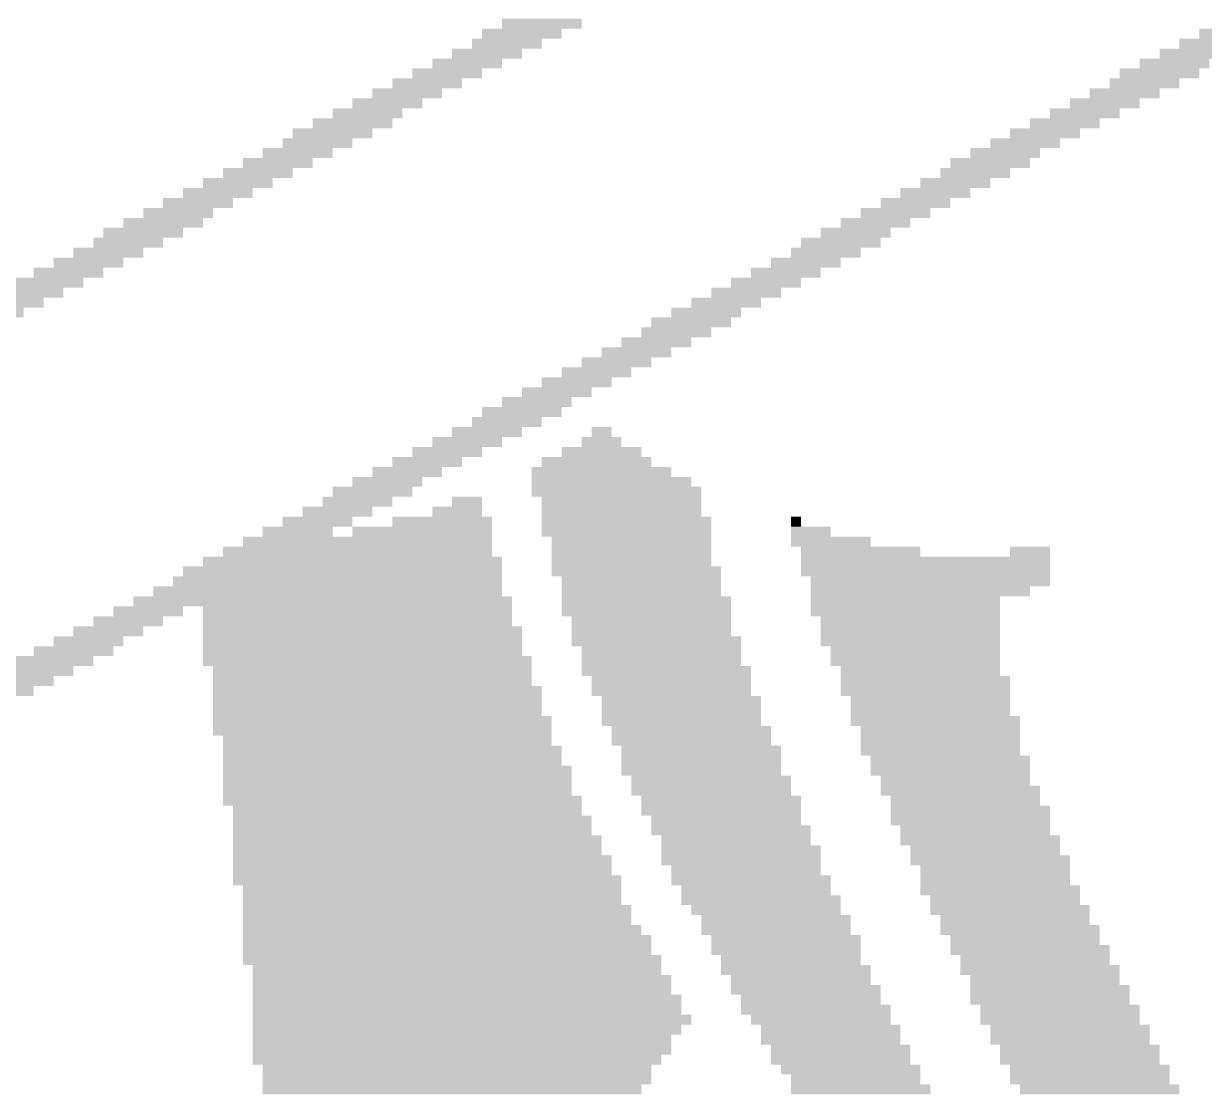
# Model space of a CAD drawing. Extents: x 6.74 to 13.52, y 0.26 to 6.1.
# Drawn here: x 9.745 to 11.25, y 1.901 to 3.259 of the extents above; entities that cross this region are included whole.
import ezdxf

# ---------------------------------------------------------------- set-up
doc = ezdxf.new("R2010")
doc.units = 0
doc.layers.get('0').update_dxf_attribs({"linetype": 'CONTINUOUS'})
doc.layers.add('1', color=7, linetype='CONTINUOUS')

msp = doc.modelspace()

# ---------------------------------------------------------------- linework, layer by layer
for points in [[(10.4567, 3.2531), (10.3551, 3.2531), (10.4567, 3.2658), (10.3551, 3.2658)], [(10.4313, 3.2404), (10.3297, 3.2404), (10.4313, 3.2531), (10.3297, 3.2531)], [(11.333, 3.2404), (11.2441, 3.2404), (11.333, 3.2531), (11.2441, 3.2531)], [(10.4059, 3.2277), (10.317, 3.2277), (10.4059, 3.2404), (10.317, 3.2404)], [(11.3076, 3.2277), (11.2187, 3.2277), (11.3076, 3.2404), (11.2187, 3.2404)], [(10.3805, 3.215), (10.2916, 3.215), (10.3805, 3.2277), (10.2916, 3.2277)], [(11.2822, 3.215), (11.1933, 3.215), (11.2822, 3.2277), (11.1933, 3.2277)], [(10.3551, 3.2023), (10.2662, 3.2023), (10.3551, 3.215), (10.2662, 3.215)], [(11.2568, 3.2023), (11.1679, 3.2023), (11.2568, 3.215), (11.1679, 3.215)], [(10.3297, 3.1896), (10.2408, 3.1896), (10.3297, 3.2023), (10.2408, 3.2023)], [(11.2441, 3.1896), (11.1425, 3.1896), (11.2441, 3.2023), (11.1425, 3.2023)], [(10.2789, 3.1642), (10.19, 3.1642), (10.2789, 3.1769), (10.19, 3.1769)], [(10.3043, 3.1769), (10.2154, 3.1769), (10.3043, 3.1896), (10.2154, 3.1896)], [(11.1933, 3.1642), (11.1044, 3.1642), (11.1933, 3.1769), (11.1044, 3.1769)], [(11.2187, 3.1769), (11.1298, 3.1769), (11.2187, 3.1896), (11.1298, 3.1896)], [(10.2535, 3.1515), (10.1646, 3.1515), (10.2535, 3.1642), (10.1646, 3.1642)], [(11.1679, 3.1515), (11.079, 3.1515), (11.1679, 3.1642), (11.079, 3.1642)], [(10.2281, 3.1388), (10.1392, 3.1388), (10.2281, 3.1515), (10.1392, 3.1515)], [(11.1425, 3.1388), (11.0536, 3.1388), (11.1425, 3.1515), (11.0536, 3.1515)], [(10.2154, 3.1261), (10.1138, 3.1261), (10.2154, 3.1388), (10.1138, 3.1388)], [(11.1171, 3.1261), (11.0282, 3.1261), (11.1171, 3.1388), (11.0282, 3.1388)], [(10.19, 3.1134), (10.0884, 3.1134), (10.19, 3.1261), (10.0884, 3.1261)], [(11.0917, 3.1134), (11.0028, 3.1134), (11.0917, 3.1261), (11.0028, 3.1261)], [(10.1392, 3.088), (10.0503, 3.088), (10.1392, 3.1007), (10.0503, 3.1007)], [(10.1646, 3.1007), (10.0757, 3.1007), (10.1646, 3.1134), (10.0757, 3.1134)], [(11.0409, 3.088), (10.952, 3.088), (11.0409, 3.1007), (10.952, 3.1007)], [(11.0663, 3.1007), (10.9774, 3.1007), (11.0663, 3.1134), (10.9774, 3.1134)], [(10.1138, 3.0753), (10.0249, 3.0753), (10.1138, 3.088), (10.0249, 3.088)], [(11.0282, 3.0753), (10.9266, 3.0753), (11.0282, 3.088), (10.9266, 3.088)], [(10.0884, 3.0626), (9.9995, 3.0626), (10.0884, 3.0753), (9.9995, 3.0753)], [(11.0028, 3.0626), (10.9139, 3.0626), (11.0028, 3.0753), (10.9139, 3.0753)], [(10.063, 3.0499), (9.9741, 3.0499), (10.063, 3.0626), (9.9741, 3.0626)], [(10.9774, 3.0499), (10.8885, 3.0499), (10.9774, 3.0626), (10.8885, 3.0626)], [(10.0376, 3.0372), (9.9487, 3.0372), (10.0376, 3.0499), (9.9487, 3.0499)], [(10.952, 3.0372), (10.8631, 3.0372), (10.952, 3.0499), (10.8631, 3.0499)], [(10.0122, 3.0245), (9.9233, 3.0245), (10.0122, 3.0372), (9.9233, 3.0372)], [(10.9266, 3.0245), (10.8377, 3.0245), (10.9266, 3.0372), (10.8377, 3.0372)], [(9.9741, 2.9991), (9.8725, 2.9991), (9.9741, 3.0118), (9.8725, 3.0118)], [(9.9868, 3.0118), (9.8979, 3.0118), (9.9868, 3.0245), (9.8979, 3.0245)], [(10.8758, 2.9991), (10.7869, 2.9991), (10.8758, 3.0118), (10.7869, 3.0118)], [(10.9012, 3.0118), (10.8123, 3.0118), (10.9012, 3.0245), (10.8123, 3.0245)], [(9.9487, 2.9864), (9.8471, 2.9864), (9.9487, 2.9991), (9.8471, 2.9991)], [(10.8504, 2.9864), (10.7615, 2.9864), (10.8504, 2.9991), (10.7615, 2.9991)], [(9.9233, 2.9737), (9.8344, 2.9737), (9.9233, 2.9864), (9.8344, 2.9864)], [(10.8377, 2.9737), (10.7361, 2.9737), (10.8377, 2.9864), (10.7361, 2.9864)], [(9.8979, 2.961), (9.809, 2.961), (9.8979, 2.9737), (9.809, 2.9737)], [(10.8123, 2.961), (10.7234, 2.961), (10.8123, 2.9737), (10.7234, 2.9737)], [(9.8725, 2.9483), (9.7836, 2.9483), (9.8725, 2.961), (9.7836, 2.961)], [(10.7869, 2.9483), (10.698, 2.9483), (10.7869, 2.961), (10.698, 2.961)], [(9.8217, 2.9229), (9.7328, 2.9229), (9.8217, 2.9356), (9.7328, 2.9356)], [(9.8471, 2.9356), (9.7582, 2.9356), (9.8471, 2.9483), (9.7582, 2.9483)], [(10.7361, 2.9229), (10.6472, 2.9229), (10.7361, 2.9356), (10.6472, 2.9356)], [(10.7615, 2.9356), (10.6726, 2.9356), (10.7615, 2.9483), (10.6726, 2.9483)], [(9.7963, 2.9102), (9.7074, 2.9102), (9.7963, 2.9229), (9.7074, 2.9229)], [(10.7107, 2.9102), (10.6218, 2.9102), (10.7107, 2.9229), (10.6218, 2.9229)], [(9.7709, 2.8975), (9.682, 2.8975), (9.7709, 2.9102), (9.682, 2.9102)], [(10.6853, 2.8975), (10.5964, 2.8975), (10.6853, 2.9102), (10.5964, 2.9102)], [(9.7455, 2.8848), (9.6566, 2.8848), (9.7455, 2.8975), (9.6566, 2.8975)], [(10.6599, 2.8848), (10.571, 2.8848), (10.6599, 2.8975), (10.571, 2.8975)], [(10.6472, 2.8721), (10.5456, 2.8721), (10.6472, 2.8848), (10.5456, 2.8848)], [(10.5964, 2.8467), (10.5075, 2.8467), (10.5964, 2.8594), (10.5075, 2.8594)], [(10.6218, 2.8594), (10.5329, 2.8594), (10.6218, 2.8721), (10.5329, 2.8721)], [(10.571, 2.834), (10.4821, 2.834), (10.571, 2.8467), (10.4821, 2.8467)], [(10.5456, 2.8213), (10.4567, 2.8213), (10.5456, 2.834), (10.4567, 2.834)], [(10.5202, 2.8086), (10.4313, 2.8086), (10.5202, 2.8213), (10.4313, 2.8213)], [(10.4948, 2.7959), (10.4059, 2.7959), (10.4948, 2.8086), (10.4059, 2.8086)], [(10.4694, 2.7832), (10.3805, 2.7832), (10.4694, 2.7959), (10.3805, 2.7959)], [(10.4313, 2.7578), (10.3297, 2.7578), (10.4313, 2.7705), (10.3297, 2.7705)], [(10.444, 2.7705), (10.3551, 2.7705), (10.444, 2.7832), (10.3551, 2.7832)], [(10.4059, 2.7451), (10.317, 2.7451), (10.4059, 2.7578), (10.317, 2.7578)], [(10.3805, 2.7324), (10.2916, 2.7324), (10.3805, 2.7451), (10.2916, 2.7451)], [(10.4948, 2.7324), (10.4694, 2.7324), (10.4948, 2.7451), (10.4694, 2.7451)], [(10.3551, 2.7197), (10.2662, 2.7197), (10.3551, 2.7324), (10.2662, 2.7324)], [(10.5075, 2.7197), (10.4567, 2.7197), (10.5075, 2.7324), (10.4567, 2.7324)], [(10.3297, 2.707), (10.2408, 2.707), (10.3297, 2.7197), (10.2408, 2.7197)], [(10.5329, 2.707), (10.4313, 2.707), (10.5329, 2.7197), (10.4313, 2.7197)], [(10.2789, 2.6816), (10.19, 2.6816), (10.2789, 2.6943), (10.19, 2.6943)], [(10.3043, 2.6943), (10.2154, 2.6943), (10.3043, 2.707), (10.2154, 2.707)], [(10.571, 2.6816), (10.3932, 2.6816), (10.571, 2.6943), (10.3932, 2.6943)], [(10.5456, 2.6943), (10.4059, 2.6943), (10.5456, 2.707), (10.4059, 2.707)], [(10.2535, 2.6689), (10.1646, 2.6689), (10.2535, 2.6816), (10.1646, 2.6816)], [(10.5964, 2.6689), (10.3932, 2.6689), (10.5964, 2.6816), (10.3932, 2.6816)], [(10.2408, 2.6562), (10.1392, 2.6562), (10.2408, 2.6689), (10.1392, 2.6689)], [(10.6091, 2.6562), (10.3932, 2.6562), (10.6091, 2.6689), (10.3932, 2.6689)], [(10.2154, 2.6435), (10.1265, 2.6435), (10.2154, 2.6562), (10.1265, 2.6562)], [(10.3297, 2.6435), (10.2916, 2.6435), (10.3297, 2.6562), (10.2916, 2.6562)], [(10.6091, 2.6435), (10.4059, 2.6435), (10.6091, 2.6562), (10.4059, 2.6562)], [(10.19, 2.6308), (10.1011, 2.6308), (10.19, 2.6435), (10.1011, 2.6435)], [(10.3297, 2.6308), (10.2662, 2.6308), (10.3297, 2.6435), (10.2662, 2.6435)], [(10.6091, 2.6308), (10.4059, 2.6308), (10.6091, 2.6435), (10.4059, 2.6435)], [(10.1646, 2.6181), (10.0757, 2.6181), (10.1646, 2.6308), (10.0757, 2.6308)], [(10.3424, 2.6181), (10.2154, 2.6181), (10.3424, 2.6308), (10.2154, 2.6308)], [(10.6218, 2.6181), (10.4059, 2.6181), (10.6218, 2.6308), (10.4059, 2.6308)], [(10.7361, 2.6181), (10.7234, 2.6181), (10.7361, 2.6308), (10.7234, 2.6308)], [(10.3424, 2.5927), (10.0249, 2.5927), (10.3424, 2.6054), (10.0249, 2.6054)], [(10.1392, 2.6054), (10.0503, 2.6054), (10.1392, 2.6181), (10.0503, 2.6181)], [(10.3424, 2.6054), (10.1646, 2.6054), (10.3424, 2.6181), (10.1646, 2.6181)], [(10.6218, 2.6054), (10.4059, 2.6054), (10.6218, 2.6181), (10.4059, 2.6181)], [(10.6218, 2.5927), (10.4186, 2.5927), (10.6218, 2.6054), (10.4186, 2.6054)], [(10.7742, 2.6054), (10.7234, 2.6054), (10.7742, 2.6181), (10.7234, 2.6181)], [(10.825, 2.5927), (10.7234, 2.5927), (10.825, 2.6054), (10.7234, 2.6054)], [(10.3424, 2.58), (9.9995, 2.58), (10.3424, 2.5927), (9.9995, 2.5927)], [(10.6218, 2.58), (10.4186, 2.58), (10.6218, 2.5927), (10.4186, 2.5927)], [(10.8885, 2.58), (10.7361, 2.58), (10.8885, 2.5927), (10.7361, 2.5927)], [(11.0536, 2.58), (11.0028, 2.58), (11.0536, 2.5927), (11.0028, 2.5927)], [(10.3551, 2.5673), (9.9741, 2.5673), (10.3551, 2.58), (9.9741, 2.58)], [(10.6218, 2.5673), (10.4186, 2.5673), (10.6218, 2.58), (10.4186, 2.58)], [(11.0536, 2.5673), (10.7361, 2.5673), (11.0536, 2.58), (10.7361, 2.58)], [(10.3551, 2.5546), (9.9487, 2.5546), (10.3551, 2.5673), (9.9487, 2.5673)], [(10.6345, 2.5546), (10.4186, 2.5546), (10.6345, 2.5673), (10.4186, 2.5673)], [(11.0536, 2.5546), (10.7361, 2.5546), (11.0536, 2.5673), (10.7361, 2.5673)], [(10.3551, 2.5419), (9.936, 2.5419), (10.3551, 2.5546), (9.936, 2.5546)], [(10.6345, 2.5419), (10.4313, 2.5419), (10.6345, 2.5546), (10.4313, 2.5546)], [(11.0536, 2.5419), (10.7488, 2.5419), (11.0536, 2.5546), (10.7488, 2.5546)], [(10.3678, 2.5165), (9.8852, 2.5165), (10.3678, 2.5292), (9.8852, 2.5292)], [(10.3551, 2.5292), (9.9106, 2.5292), (10.3551, 2.5419), (9.9106, 2.5419)], [(10.6345, 2.5292), (10.4313, 2.5292), (10.6345, 2.5419), (10.4313, 2.5419)], [(10.6472, 2.5165), (10.4313, 2.5165), (10.6472, 2.5292), (10.4313, 2.5292)], [(11.0282, 2.5292), (10.7488, 2.5292), (11.0282, 2.5419), (10.7488, 2.5419)], [(10.9901, 2.5165), (10.7488, 2.5165), (10.9901, 2.5292), (10.7488, 2.5292)], [(9.9487, 2.5038), (9.8598, 2.5038), (9.9487, 2.5165), (9.8598, 2.5165)], [(10.3678, 2.5038), (9.9741, 2.5038), (10.3678, 2.5165), (9.9741, 2.5165)], [(10.6472, 2.5038), (10.4313, 2.5038), (10.6472, 2.5165), (10.4313, 2.5165)], [(10.9901, 2.5038), (10.7488, 2.5038), (10.9901, 2.5165), (10.7488, 2.5165)], [(9.9233, 2.4911), (9.8344, 2.4911), (9.9233, 2.5038), (9.8344, 2.5038)], [(10.3678, 2.4911), (9.9741, 2.4911), (10.3678, 2.5038), (9.9741, 2.5038)], [(10.6472, 2.4911), (10.444, 2.4911), (10.6472, 2.5038), (10.444, 2.5038)], [(10.9901, 2.4911), (10.7615, 2.4911), (10.9901, 2.5038), (10.7615, 2.5038)], [(9.8979, 2.4784), (9.809, 2.4784), (9.8979, 2.4911), (9.809, 2.4911)], [(10.3805, 2.4784), (9.9741, 2.4784), (10.3805, 2.4911), (9.9741, 2.4911)], [(10.6472, 2.4784), (10.444, 2.4784), (10.6472, 2.4911), (10.444, 2.4911)], [(10.9901, 2.4784), (10.7615, 2.4784), (10.9901, 2.4911), (10.7615, 2.4911)], [(9.8725, 2.4657), (9.7836, 2.4657), (9.8725, 2.4784), (9.7836, 2.4784)], [(10.3805, 2.4657), (9.9741, 2.4657), (10.3805, 2.4784), (9.9741, 2.4784)], [(10.6599, 2.4657), (10.444, 2.4657), (10.6599, 2.4784), (10.444, 2.4784)], [(10.9901, 2.4657), (10.7615, 2.4657), (10.9901, 2.4784), (10.7615, 2.4784)], [(9.8598, 2.453), (9.7582, 2.453), (9.8598, 2.4657), (9.7582, 2.4657)], [(10.3805, 2.453), (9.9741, 2.453), (10.3805, 2.4657), (9.9741, 2.4657)], [(10.6599, 2.453), (10.4567, 2.453), (10.6599, 2.4657), (10.4567, 2.4657)], [(10.9901, 2.453), (10.7742, 2.453), (10.9901, 2.4657), (10.7742, 2.4657)], [(9.809, 2.4276), (9.7201, 2.4276), (9.809, 2.4403), (9.7201, 2.4403)], [(9.8344, 2.4403), (9.7328, 2.4403), (9.8344, 2.453), (9.7328, 2.453)], [(10.3932, 2.4403), (9.9741, 2.4403), (10.3932, 2.453), (9.9741, 2.453)], [(10.3932, 2.4276), (9.9868, 2.4276), (10.3932, 2.4403), (9.9868, 2.4403)], [(10.6599, 2.4403), (10.4567, 2.4403), (10.6599, 2.453), (10.4567, 2.453)], [(10.6726, 2.4276), (10.4567, 2.4276), (10.6726, 2.4403), (10.4567, 2.4403)], [(10.9901, 2.4403), (10.7742, 2.4403), (10.9901, 2.453), (10.7742, 2.453)], [(10.9901, 2.4276), (10.7869, 2.4276), (10.9901, 2.4403), (10.7869, 2.4403)], [(9.7836, 2.4149), (9.6947, 2.4149), (9.7836, 2.4276), (9.6947, 2.4276)], [(10.3932, 2.4149), (9.9868, 2.4149), (10.3932, 2.4276), (9.9868, 2.4276)], [(10.6726, 2.4149), (10.4694, 2.4149), (10.6726, 2.4276), (10.4694, 2.4276)], [(11.0028, 2.4149), (10.7869, 2.4149), (11.0028, 2.4276), (10.7869, 2.4276)], [(9.7582, 2.4022), (9.6693, 2.4022), (9.7582, 2.4149), (9.6693, 2.4149)], [(10.4059, 2.4022), (9.9868, 2.4022), (10.4059, 2.4149), (9.9868, 2.4149)], [(10.6726, 2.4022), (10.4694, 2.4022), (10.6726, 2.4149), (10.4694, 2.4149)], [(11.0028, 2.4022), (10.7869, 2.4022), (11.0028, 2.4149), (10.7869, 2.4149)], [(10.4059, 2.3895), (9.9868, 2.3895), (10.4059, 2.4022), (9.9868, 2.4022)], [(10.6853, 2.3895), (10.4821, 2.3895), (10.6853, 2.4022), (10.4821, 2.4022)], [(11.0028, 2.3895), (10.7996, 2.3895), (11.0028, 2.4022), (10.7996, 2.4022)], [(10.4059, 2.3768), (9.9868, 2.3768), (10.4059, 2.3895), (9.9868, 2.3895)], [(10.6853, 2.3768), (10.4821, 2.3768), (10.6853, 2.3895), (10.4821, 2.3895)], [(11.0028, 2.3768), (10.7996, 2.3768), (11.0028, 2.3895), (10.7996, 2.3895)], [(10.4186, 2.3641), (9.9868, 2.3641), (10.4186, 2.3768), (9.9868, 2.3768)], [(10.4186, 2.3514), (9.9868, 2.3514), (10.4186, 2.3641), (9.9868, 2.3641)], [(10.6853, 2.3641), (10.4821, 2.3641), (10.6853, 2.3768), (10.4821, 2.3768)], [(10.698, 2.3514), (10.4948, 2.3514), (10.698, 2.3641), (10.4948, 2.3641)], [(11.0155, 2.3641), (10.7996, 2.3641), (11.0155, 2.3768), (10.7996, 2.3768)], [(11.0155, 2.3514), (10.8123, 2.3514), (11.0155, 2.3641), (10.8123, 2.3641)], [(10.4186, 2.3387), (9.9995, 2.3387), (10.4186, 2.3514), (9.9995, 2.3514)], [(10.698, 2.3387), (10.4948, 2.3387), (10.698, 2.3514), (10.4948, 2.3514)], [(11.0155, 2.3387), (10.8123, 2.3387), (11.0155, 2.3514), (10.8123, 2.3514)], [(10.4313, 2.326), (9.9995, 2.326), (10.4313, 2.3387), (9.9995, 2.3387)], [(10.7107, 2.326), (10.5075, 2.326), (10.7107, 2.3387), (10.5075, 2.3387)], [(11.0155, 2.326), (10.8123, 2.326), (11.0155, 2.3387), (10.8123, 2.3387)], [(10.4313, 2.3133), (9.9995, 2.3133), (10.4313, 2.326), (9.9995, 2.326)], [(10.7107, 2.3133), (10.5075, 2.3133), (10.7107, 2.326), (10.5075, 2.326)], [(11.0282, 2.3133), (10.825, 2.3133), (11.0282, 2.326), (10.825, 2.326)], [(10.444, 2.3006), (9.9995, 2.3006), (10.444, 2.3133), (9.9995, 2.3133)], [(10.7107, 2.3006), (10.5075, 2.3006), (10.7107, 2.3133), (10.5075, 2.3133)], [(11.0282, 2.3006), (10.825, 2.3006), (11.0282, 2.3133), (10.825, 2.3133)], [(10.444, 2.2879), (9.9995, 2.2879), (10.444, 2.3006), (9.9995, 2.3006)], [(10.444, 2.2752), (9.9995, 2.2752), (10.444, 2.2879), (9.9995, 2.2879)], [(10.7234, 2.2879), (10.5202, 2.2879), (10.7234, 2.3006), (10.5202, 2.3006)], [(10.7234, 2.2752), (10.5202, 2.2752), (10.7234, 2.2879), (10.5202, 2.2879)], [(11.0282, 2.2879), (10.8377, 2.2879), (11.0282, 2.3006), (10.8377, 2.3006)], [(11.0409, 2.2752), (10.8377, 2.2752), (11.0409, 2.2879), (10.8377, 2.2879)], [(10.4567, 2.2625), (9.9995, 2.2625), (10.4567, 2.2752), (9.9995, 2.2752)], [(10.7361, 2.2625), (10.5329, 2.2625), (10.7361, 2.2752), (10.5329, 2.2752)], [(11.0409, 2.2625), (10.8504, 2.2625), (11.0409, 2.2752), (10.8504, 2.2752)], [(10.4567, 2.2498), (10.0122, 2.2498), (10.4567, 2.2625), (10.0122, 2.2625)], [(10.7361, 2.2498), (10.5329, 2.2498), (10.7361, 2.2625), (10.5329, 2.2625)], [(11.0536, 2.2498), (10.8504, 2.2498), (11.0536, 2.2625), (10.8504, 2.2625)], [(10.4694, 2.2371), (10.0122, 2.2371), (10.4694, 2.2498), (10.0122, 2.2498)], [(10.7361, 2.2371), (10.5456, 2.2371), (10.7361, 2.2498), (10.5456, 2.2498)], [(11.0536, 2.2371), (10.8504, 2.2371), (11.0536, 2.2498), (10.8504, 2.2498)], [(10.4694, 2.2244), (10.0122, 2.2244), (10.4694, 2.2371), (10.0122, 2.2371)], [(10.7488, 2.2244), (10.5456, 2.2244), (10.7488, 2.2371), (10.5456, 2.2371)], [(11.0536, 2.2244), (10.8631, 2.2244), (11.0536, 2.2371), (10.8631, 2.2371)], [(10.4821, 2.2117), (10.0122, 2.2117), (10.4821, 2.2244), (10.0122, 2.2244)], [(10.7488, 2.2117), (10.5583, 2.2117), (10.7488, 2.2244), (10.5583, 2.2244)], [(11.0663, 2.2117), (10.8631, 2.2117), (11.0663, 2.2244), (10.8631, 2.2244)], [(10.4821, 2.199), (10.0122, 2.199), (10.4821, 2.2117), (10.0122, 2.2117)], [(10.4948, 2.1863), (10.0122, 2.1863), (10.4948, 2.199), (10.0122, 2.199)], [(10.7615, 2.199), (10.5583, 2.199), (10.7615, 2.2117), (10.5583, 2.2117)], [(10.7615, 2.1863), (10.5583, 2.1863), (10.7615, 2.199), (10.5583, 2.199)], [(11.0663, 2.199), (10.8758, 2.199), (11.0663, 2.2117), (10.8758, 2.2117)], [(11.079, 2.1863), (10.8758, 2.1863), (11.079, 2.199), (10.8758, 2.199)], [(10.4948, 2.1736), (10.0122, 2.1736), (10.4948, 2.1863), (10.0122, 2.1863)], [(10.7615, 2.1736), (10.571, 2.1736), (10.7615, 2.1863), (10.571, 2.1863)], [(11.079, 2.1736), (10.8885, 2.1736), (11.079, 2.1863), (10.8885, 2.1863)], [(10.5075, 2.1609), (10.0122, 2.1609), (10.5075, 2.1736), (10.0122, 2.1736)], [(10.7742, 2.1609), (10.571, 2.1609), (10.7742, 2.1736), (10.571, 2.1736)], [(11.079, 2.1609), (10.8885, 2.1609), (11.079, 2.1736), (10.8885, 2.1736)], [(10.5075, 2.1482), (10.0249, 2.1482), (10.5075, 2.1609), (10.0249, 2.1609)], [(10.7742, 2.1482), (10.5837, 2.1482), (10.7742, 2.1609), (10.5837, 2.1609)], [(11.0917, 2.1482), (10.8885, 2.1482), (11.0917, 2.1609), (10.8885, 2.1609)], [(10.5075, 2.1355), (10.0249, 2.1355), (10.5075, 2.1482), (10.0249, 2.1482)], [(10.7869, 2.1355), (10.5837, 2.1355), (10.7869, 2.1482), (10.5837, 2.1482)], [(11.0917, 2.1355), (10.9012, 2.1355), (11.0917, 2.1482), (10.9012, 2.1482)], [(10.5202, 2.1228), (10.0249, 2.1228), (10.5202, 2.1355), (10.0249, 2.1355)], [(10.5202, 2.1101), (10.0249, 2.1101), (10.5202, 2.1228), (10.0249, 2.1228)], [(10.7869, 2.1228), (10.5964, 2.1228), (10.7869, 2.1355), (10.5964, 2.1355)], [(10.7996, 2.1101), (10.6091, 2.1101), (10.7996, 2.1228), (10.6091, 2.1228)], [(11.1044, 2.1228), (10.9012, 2.1228), (11.1044, 2.1355), (10.9012, 2.1355)], [(11.1044, 2.1101), (10.9139, 2.1101), (11.1044, 2.1228), (10.9139, 2.1228)], [(10.5329, 2.0974), (10.0249, 2.0974), (10.5329, 2.1101), (10.0249, 2.1101)], [(10.7996, 2.0974), (10.6091, 2.0974), (10.7996, 2.1101), (10.6091, 2.1101)], [(11.1171, 2.0974), (10.9139, 2.0974), (11.1171, 2.1101), (10.9139, 2.1101)], [(10.5456, 2.0847), (10.0249, 2.0847), (10.5456, 2.0974), (10.0249, 2.0974)], [(10.8123, 2.0847), (10.6218, 2.0847), (10.8123, 2.0974), (10.6218, 2.0974)], [(11.1171, 2.0847), (10.9266, 2.0847), (11.1171, 2.0974), (10.9266, 2.0974)], [(10.5456, 2.072), (10.0249, 2.072), (10.5456, 2.0847), (10.0249, 2.0847)], [(10.8123, 2.072), (10.6218, 2.072), (10.8123, 2.0847), (10.6218, 2.0847)], [(11.1298, 2.072), (10.9266, 2.072), (11.1298, 2.0847), (10.9266, 2.0847)], [(10.5583, 2.0593), (10.0249, 2.0593), (10.5583, 2.072), (10.0249, 2.072)], [(10.8123, 2.0593), (10.6345, 2.0593), (10.8123, 2.072), (10.6345, 2.072)], [(11.1298, 2.0593), (10.9393, 2.0593), (11.1298, 2.072), (10.9393, 2.072)], [(10.5583, 2.0466), (10.0376, 2.0466), (10.5583, 2.0593), (10.0376, 2.0593)], [(10.825, 2.0466), (10.6345, 2.0466), (10.825, 2.0593), (10.6345, 2.0593)], [(11.1425, 2.0466), (10.9393, 2.0466), (11.1425, 2.0593), (10.9393, 2.0593)], [(10.571, 2.0339), (10.0376, 2.0339), (10.571, 2.0466), (10.0376, 2.0466)], [(10.571, 2.0212), (10.0376, 2.0212), (10.571, 2.0339), (10.0376, 2.0339)], [(10.825, 2.0339), (10.6472, 2.0339), (10.825, 2.0466), (10.6472, 2.0466)], [(10.8377, 2.0212), (10.6472, 2.0212), (10.8377, 2.0339), (10.6472, 2.0339)], [(11.1425, 2.0339), (10.952, 2.0339), (11.1425, 2.0466), (10.952, 2.0466)], [(11.1552, 2.0212), (10.952, 2.0212), (11.1552, 2.0339), (10.952, 2.0339)], [(10.5837, 2.0085), (10.0376, 2.0085), (10.5837, 2.0212), (10.0376, 2.0212)], [(10.8377, 2.0085), (10.6599, 2.0085), (10.8377, 2.0212), (10.6599, 2.0212)], [(11.1552, 2.0085), (10.952, 2.0085), (11.1552, 2.0212), (10.952, 2.0212)], [(10.5837, 1.9958), (10.0376, 1.9958), (10.5837, 2.0085), (10.0376, 2.0085)], [(10.8504, 1.9958), (10.6599, 1.9958), (10.8504, 2.0085), (10.6599, 2.0085)], [(11.1679, 1.9958), (10.9647, 1.9958), (11.1679, 2.0085), (10.9647, 2.0085)], [(10.5964, 1.9831), (10.0376, 1.9831), (10.5964, 1.9958), (10.0376, 1.9958)], [(10.8504, 1.9831), (10.6726, 1.9831), (10.8504, 1.9958), (10.6726, 1.9958)], [(11.1679, 1.9831), (10.9647, 1.9831), (11.1679, 1.9958), (10.9647, 1.9958)], [(10.5837, 1.9704), (10.0376, 1.9704), (10.5837, 1.9831), (10.0376, 1.9831)], [(10.8631, 1.9704), (10.6853, 1.9704), (10.8631, 1.9831), (10.6853, 1.9831)], [(11.1806, 1.9704), (10.9774, 1.9704), (11.1806, 1.9831), (10.9774, 1.9831)], [(10.571, 1.9577), (10.0376, 1.9577), (10.571, 1.9704), (10.0376, 1.9704)], [(10.571, 1.945), (10.0376, 1.945), (10.571, 1.9577), (10.0376, 1.9577)], [(10.8631, 1.9577), (10.6853, 1.9577), (10.8631, 1.9704), (10.6853, 1.9704)], [(10.8758, 1.945), (10.698, 1.945), (10.8758, 1.9577), (10.698, 1.9577)], [(11.1806, 1.9577), (10.9774, 1.9577), (11.1806, 1.9704), (10.9774, 1.9704)], [(11.1933, 1.945), (10.9901, 1.945), (11.1933, 1.9577), (10.9901, 1.9577)], [(10.5583, 1.9323), (10.0376, 1.9323), (10.5583, 1.945), (10.0376, 1.945)], [(10.8758, 1.9323), (10.698, 1.9323), (10.8758, 1.945), (10.698, 1.945)], [(11.1933, 1.9323), (10.9901, 1.9323), (11.1933, 1.945), (10.9901, 1.945)], [(10.5456, 1.9196), (10.0503, 1.9196), (10.5456, 1.9323), (10.0503, 1.9323)], [(10.8885, 1.9196), (10.7107, 1.9196), (10.8885, 1.9323), (10.7107, 1.9323)], [(11.206, 1.9196), (11.0028, 1.9196), (11.206, 1.9323), (11.0028, 1.9323)], [(10.5456, 1.9069), (10.0503, 1.9069), (10.5456, 1.9196), (10.0503, 1.9196)], [(10.8885, 1.9069), (10.7234, 1.9069), (10.8885, 1.9196), (10.7234, 1.9196)], [(11.206, 1.9069), (11.0028, 1.9069), (11.206, 1.9196), (11.0028, 1.9196)], [(10.5329, 1.8942), (10.0503, 1.8942), (10.5329, 1.9069), (10.0503, 1.9069)], [(10.9012, 1.8942), (10.7234, 1.8942), (10.9012, 1.9069), (10.7234, 1.9069)], [(11.2187, 1.8942), (11.0155, 1.8942), (11.2187, 1.9069), (11.0155, 1.9069)]]:
    msp.add_solid(points)
at = {"layer": '1'}
for points in [[(10.4567, 3.2531), (10.3551, 3.2531), (10.4567, 3.2658), (10.3551, 3.2658)], [(10.4313, 3.2404), (10.3297, 3.2404), (10.4313, 3.2531), (10.3297, 3.2531)], [(11.333, 3.2404), (11.2441, 3.2404), (11.333, 3.2531), (11.2441, 3.2531)], [(10.4059, 3.2277), (10.317, 3.2277), (10.4059, 3.2404), (10.317, 3.2404)], [(11.3076, 3.2277), (11.2187, 3.2277), (11.3076, 3.2404), (11.2187, 3.2404)], [(10.3805, 3.215), (10.2916, 3.215), (10.3805, 3.2277), (10.2916, 3.2277)], [(11.2822, 3.215), (11.1933, 3.215), (11.2822, 3.2277), (11.1933, 3.2277)], [(10.3551, 3.2023), (10.2662, 3.2023), (10.3551, 3.215), (10.2662, 3.215)], [(11.2568, 3.2023), (11.1679, 3.2023), (11.2568, 3.215), (11.1679, 3.215)], [(10.3297, 3.1896), (10.2408, 3.1896), (10.3297, 3.2023), (10.2408, 3.2023)], [(11.2441, 3.1896), (11.1425, 3.1896), (11.2441, 3.2023), (11.1425, 3.2023)], [(10.2789, 3.1642), (10.19, 3.1642), (10.2789, 3.1769), (10.19, 3.1769)], [(10.3043, 3.1769), (10.2154, 3.1769), (10.3043, 3.1896), (10.2154, 3.1896)], [(11.1933, 3.1642), (11.1044, 3.1642), (11.1933, 3.1769), (11.1044, 3.1769)], [(11.2187, 3.1769), (11.1298, 3.1769), (11.2187, 3.1896), (11.1298, 3.1896)], [(10.2535, 3.1515), (10.1646, 3.1515), (10.2535, 3.1642), (10.1646, 3.1642)], [(11.1679, 3.1515), (11.079, 3.1515), (11.1679, 3.1642), (11.079, 3.1642)], [(10.2281, 3.1388), (10.1392, 3.1388), (10.2281, 3.1515), (10.1392, 3.1515)], [(11.1425, 3.1388), (11.0536, 3.1388), (11.1425, 3.1515), (11.0536, 3.1515)], [(10.2154, 3.1261), (10.1138, 3.1261), (10.2154, 3.1388), (10.1138, 3.1388)], [(11.1171, 3.1261), (11.0282, 3.1261), (11.1171, 3.1388), (11.0282, 3.1388)], [(10.19, 3.1134), (10.0884, 3.1134), (10.19, 3.1261), (10.0884, 3.1261)], [(11.0917, 3.1134), (11.0028, 3.1134), (11.0917, 3.1261), (11.0028, 3.1261)], [(10.1392, 3.088), (10.0503, 3.088), (10.1392, 3.1007), (10.0503, 3.1007)], [(10.1646, 3.1007), (10.0757, 3.1007), (10.1646, 3.1134), (10.0757, 3.1134)], [(11.0409, 3.088), (10.952, 3.088), (11.0409, 3.1007), (10.952, 3.1007)], [(11.0663, 3.1007), (10.9774, 3.1007), (11.0663, 3.1134), (10.9774, 3.1134)], [(10.1138, 3.0753), (10.0249, 3.0753), (10.1138, 3.088), (10.0249, 3.088)], [(11.0282, 3.0753), (10.9266, 3.0753), (11.0282, 3.088), (10.9266, 3.088)], [(10.0884, 3.0626), (9.9995, 3.0626), (10.0884, 3.0753), (9.9995, 3.0753)], [(11.0028, 3.0626), (10.9139, 3.0626), (11.0028, 3.0753), (10.9139, 3.0753)], [(10.063, 3.0499), (9.9741, 3.0499), (10.063, 3.0626), (9.9741, 3.0626)], [(10.9774, 3.0499), (10.8885, 3.0499), (10.9774, 3.0626), (10.8885, 3.0626)], [(10.0376, 3.0372), (9.9487, 3.0372), (10.0376, 3.0499), (9.9487, 3.0499)], [(10.952, 3.0372), (10.8631, 3.0372), (10.952, 3.0499), (10.8631, 3.0499)], [(10.0122, 3.0245), (9.9233, 3.0245), (10.0122, 3.0372), (9.9233, 3.0372)], [(10.9266, 3.0245), (10.8377, 3.0245), (10.9266, 3.0372), (10.8377, 3.0372)], [(9.9741, 2.9991), (9.8725, 2.9991), (9.9741, 3.0118), (9.8725, 3.0118)], [(9.9868, 3.0118), (9.8979, 3.0118), (9.9868, 3.0245), (9.8979, 3.0245)], [(10.8758, 2.9991), (10.7869, 2.9991), (10.8758, 3.0118), (10.7869, 3.0118)], [(10.9012, 3.0118), (10.8123, 3.0118), (10.9012, 3.0245), (10.8123, 3.0245)], [(9.9487, 2.9864), (9.8471, 2.9864), (9.9487, 2.9991), (9.8471, 2.9991)], [(10.8504, 2.9864), (10.7615, 2.9864), (10.8504, 2.9991), (10.7615, 2.9991)], [(9.9233, 2.9737), (9.8344, 2.9737), (9.9233, 2.9864), (9.8344, 2.9864)], [(10.8377, 2.9737), (10.7361, 2.9737), (10.8377, 2.9864), (10.7361, 2.9864)], [(9.8979, 2.961), (9.809, 2.961), (9.8979, 2.9737), (9.809, 2.9737)], [(10.8123, 2.961), (10.7234, 2.961), (10.8123, 2.9737), (10.7234, 2.9737)], [(9.8725, 2.9483), (9.7836, 2.9483), (9.8725, 2.961), (9.7836, 2.961)], [(10.7869, 2.9483), (10.698, 2.9483), (10.7869, 2.961), (10.698, 2.961)], [(9.8217, 2.9229), (9.7328, 2.9229), (9.8217, 2.9356), (9.7328, 2.9356)], [(9.8471, 2.9356), (9.7582, 2.9356), (9.8471, 2.9483), (9.7582, 2.9483)], [(10.7361, 2.9229), (10.6472, 2.9229), (10.7361, 2.9356), (10.6472, 2.9356)], [(10.7615, 2.9356), (10.6726, 2.9356), (10.7615, 2.9483), (10.6726, 2.9483)], [(9.7963, 2.9102), (9.7074, 2.9102), (9.7963, 2.9229), (9.7074, 2.9229)], [(10.7107, 2.9102), (10.6218, 2.9102), (10.7107, 2.9229), (10.6218, 2.9229)], [(9.7709, 2.8975), (9.682, 2.8975), (9.7709, 2.9102), (9.682, 2.9102)], [(10.6853, 2.8975), (10.5964, 2.8975), (10.6853, 2.9102), (10.5964, 2.9102)], [(9.7455, 2.8848), (9.6566, 2.8848), (9.7455, 2.8975), (9.6566, 2.8975)], [(10.6599, 2.8848), (10.571, 2.8848), (10.6599, 2.8975), (10.571, 2.8975)], [(10.6472, 2.8721), (10.5456, 2.8721), (10.6472, 2.8848), (10.5456, 2.8848)], [(10.5964, 2.8467), (10.5075, 2.8467), (10.5964, 2.8594), (10.5075, 2.8594)], [(10.6218, 2.8594), (10.5329, 2.8594), (10.6218, 2.8721), (10.5329, 2.8721)], [(10.571, 2.834), (10.4821, 2.834), (10.571, 2.8467), (10.4821, 2.8467)], [(10.5456, 2.8213), (10.4567, 2.8213), (10.5456, 2.834), (10.4567, 2.834)], [(10.5202, 2.8086), (10.4313, 2.8086), (10.5202, 2.8213), (10.4313, 2.8213)], [(10.4948, 2.7959), (10.4059, 2.7959), (10.4948, 2.8086), (10.4059, 2.8086)], [(10.4694, 2.7832), (10.3805, 2.7832), (10.4694, 2.7959), (10.3805, 2.7959)], [(10.4313, 2.7578), (10.3297, 2.7578), (10.4313, 2.7705), (10.3297, 2.7705)], [(10.444, 2.7705), (10.3551, 2.7705), (10.444, 2.7832), (10.3551, 2.7832)], [(10.4059, 2.7451), (10.317, 2.7451), (10.4059, 2.7578), (10.317, 2.7578)], [(10.3805, 2.7324), (10.2916, 2.7324), (10.3805, 2.7451), (10.2916, 2.7451)], [(10.4948, 2.7324), (10.4694, 2.7324), (10.4948, 2.7451), (10.4694, 2.7451)], [(10.3551, 2.7197), (10.2662, 2.7197), (10.3551, 2.7324), (10.2662, 2.7324)], [(10.5075, 2.7197), (10.4567, 2.7197), (10.5075, 2.7324), (10.4567, 2.7324)], [(10.3297, 2.707), (10.2408, 2.707), (10.3297, 2.7197), (10.2408, 2.7197)], [(10.5329, 2.707), (10.4313, 2.707), (10.5329, 2.7197), (10.4313, 2.7197)], [(10.2789, 2.6816), (10.19, 2.6816), (10.2789, 2.6943), (10.19, 2.6943)], [(10.3043, 2.6943), (10.2154, 2.6943), (10.3043, 2.707), (10.2154, 2.707)], [(10.571, 2.6816), (10.3932, 2.6816), (10.571, 2.6943), (10.3932, 2.6943)], [(10.5456, 2.6943), (10.4059, 2.6943), (10.5456, 2.707), (10.4059, 2.707)], [(10.2535, 2.6689), (10.1646, 2.6689), (10.2535, 2.6816), (10.1646, 2.6816)], [(10.5964, 2.6689), (10.3932, 2.6689), (10.5964, 2.6816), (10.3932, 2.6816)], [(10.2408, 2.6562), (10.1392, 2.6562), (10.2408, 2.6689), (10.1392, 2.6689)], [(10.6091, 2.6562), (10.3932, 2.6562), (10.6091, 2.6689), (10.3932, 2.6689)], [(10.2154, 2.6435), (10.1265, 2.6435), (10.2154, 2.6562), (10.1265, 2.6562)], [(10.3297, 2.6435), (10.2916, 2.6435), (10.3297, 2.6562), (10.2916, 2.6562)], [(10.6091, 2.6435), (10.4059, 2.6435), (10.6091, 2.6562), (10.4059, 2.6562)], [(10.19, 2.6308), (10.1011, 2.6308), (10.19, 2.6435), (10.1011, 2.6435)], [(10.3297, 2.6308), (10.2662, 2.6308), (10.3297, 2.6435), (10.2662, 2.6435)], [(10.6091, 2.6308), (10.4059, 2.6308), (10.6091, 2.6435), (10.4059, 2.6435)], [(10.1646, 2.6181), (10.0757, 2.6181), (10.1646, 2.6308), (10.0757, 2.6308)], [(10.3424, 2.6181), (10.2154, 2.6181), (10.3424, 2.6308), (10.2154, 2.6308)], [(10.6218, 2.6181), (10.4059, 2.6181), (10.6218, 2.6308), (10.4059, 2.6308)], [(10.7361, 2.6181), (10.7234, 2.6181), (10.7361, 2.6308), (10.7234, 2.6308)], [(10.3424, 2.5927), (10.0249, 2.5927), (10.3424, 2.6054), (10.0249, 2.6054)], [(10.1392, 2.6054), (10.0503, 2.6054), (10.1392, 2.6181), (10.0503, 2.6181)], [(10.3424, 2.6054), (10.1646, 2.6054), (10.3424, 2.6181), (10.1646, 2.6181)], [(10.6218, 2.6054), (10.4059, 2.6054), (10.6218, 2.6181), (10.4059, 2.6181)], [(10.6218, 2.5927), (10.4186, 2.5927), (10.6218, 2.6054), (10.4186, 2.6054)], [(10.7742, 2.6054), (10.7234, 2.6054), (10.7742, 2.6181), (10.7234, 2.6181)], [(10.825, 2.5927), (10.7234, 2.5927), (10.825, 2.6054), (10.7234, 2.6054)], [(10.3424, 2.58), (9.9995, 2.58), (10.3424, 2.5927), (9.9995, 2.5927)], [(10.6218, 2.58), (10.4186, 2.58), (10.6218, 2.5927), (10.4186, 2.5927)], [(10.8885, 2.58), (10.7361, 2.58), (10.8885, 2.5927), (10.7361, 2.5927)], [(11.0536, 2.58), (11.0028, 2.58), (11.0536, 2.5927), (11.0028, 2.5927)], [(10.3551, 2.5673), (9.9741, 2.5673), (10.3551, 2.58), (9.9741, 2.58)], [(10.6218, 2.5673), (10.4186, 2.5673), (10.6218, 2.58), (10.4186, 2.58)], [(11.0536, 2.5673), (10.7361, 2.5673), (11.0536, 2.58), (10.7361, 2.58)], [(10.3551, 2.5546), (9.9487, 2.5546), (10.3551, 2.5673), (9.9487, 2.5673)], [(10.6345, 2.5546), (10.4186, 2.5546), (10.6345, 2.5673), (10.4186, 2.5673)], [(11.0536, 2.5546), (10.7361, 2.5546), (11.0536, 2.5673), (10.7361, 2.5673)], [(10.3551, 2.5419), (9.936, 2.5419), (10.3551, 2.5546), (9.936, 2.5546)], [(10.6345, 2.5419), (10.4313, 2.5419), (10.6345, 2.5546), (10.4313, 2.5546)], [(11.0536, 2.5419), (10.7488, 2.5419), (11.0536, 2.5546), (10.7488, 2.5546)], [(10.3678, 2.5165), (9.8852, 2.5165), (10.3678, 2.5292), (9.8852, 2.5292)], [(10.3551, 2.5292), (9.9106, 2.5292), (10.3551, 2.5419), (9.9106, 2.5419)], [(10.6345, 2.5292), (10.4313, 2.5292), (10.6345, 2.5419), (10.4313, 2.5419)], [(10.6472, 2.5165), (10.4313, 2.5165), (10.6472, 2.5292), (10.4313, 2.5292)], [(11.0282, 2.5292), (10.7488, 2.5292), (11.0282, 2.5419), (10.7488, 2.5419)], [(10.9901, 2.5165), (10.7488, 2.5165), (10.9901, 2.5292), (10.7488, 2.5292)], [(9.9487, 2.5038), (9.8598, 2.5038), (9.9487, 2.5165), (9.8598, 2.5165)], [(10.3678, 2.5038), (9.9741, 2.5038), (10.3678, 2.5165), (9.9741, 2.5165)], [(10.6472, 2.5038), (10.4313, 2.5038), (10.6472, 2.5165), (10.4313, 2.5165)], [(10.9901, 2.5038), (10.7488, 2.5038), (10.9901, 2.5165), (10.7488, 2.5165)], [(9.9233, 2.4911), (9.8344, 2.4911), (9.9233, 2.5038), (9.8344, 2.5038)], [(10.3678, 2.4911), (9.9741, 2.4911), (10.3678, 2.5038), (9.9741, 2.5038)], [(10.6472, 2.4911), (10.444, 2.4911), (10.6472, 2.5038), (10.444, 2.5038)], [(10.9901, 2.4911), (10.7615, 2.4911), (10.9901, 2.5038), (10.7615, 2.5038)], [(9.8979, 2.4784), (9.809, 2.4784), (9.8979, 2.4911), (9.809, 2.4911)], [(10.3805, 2.4784), (9.9741, 2.4784), (10.3805, 2.4911), (9.9741, 2.4911)], [(10.6472, 2.4784), (10.444, 2.4784), (10.6472, 2.4911), (10.444, 2.4911)], [(10.9901, 2.4784), (10.7615, 2.4784), (10.9901, 2.4911), (10.7615, 2.4911)], [(9.8725, 2.4657), (9.7836, 2.4657), (9.8725, 2.4784), (9.7836, 2.4784)], [(10.3805, 2.4657), (9.9741, 2.4657), (10.3805, 2.4784), (9.9741, 2.4784)], [(10.6599, 2.4657), (10.444, 2.4657), (10.6599, 2.4784), (10.444, 2.4784)], [(10.9901, 2.4657), (10.7615, 2.4657), (10.9901, 2.4784), (10.7615, 2.4784)], [(9.8598, 2.453), (9.7582, 2.453), (9.8598, 2.4657), (9.7582, 2.4657)], [(10.3805, 2.453), (9.9741, 2.453), (10.3805, 2.4657), (9.9741, 2.4657)], [(10.6599, 2.453), (10.4567, 2.453), (10.6599, 2.4657), (10.4567, 2.4657)], [(10.9901, 2.453), (10.7742, 2.453), (10.9901, 2.4657), (10.7742, 2.4657)], [(9.809, 2.4276), (9.7201, 2.4276), (9.809, 2.4403), (9.7201, 2.4403)], [(9.8344, 2.4403), (9.7328, 2.4403), (9.8344, 2.453), (9.7328, 2.453)], [(10.3932, 2.4403), (9.9741, 2.4403), (10.3932, 2.453), (9.9741, 2.453)], [(10.3932, 2.4276), (9.9868, 2.4276), (10.3932, 2.4403), (9.9868, 2.4403)], [(10.6599, 2.4403), (10.4567, 2.4403), (10.6599, 2.453), (10.4567, 2.453)], [(10.6726, 2.4276), (10.4567, 2.4276), (10.6726, 2.4403), (10.4567, 2.4403)], [(10.9901, 2.4403), (10.7742, 2.4403), (10.9901, 2.453), (10.7742, 2.453)], [(10.9901, 2.4276), (10.7869, 2.4276), (10.9901, 2.4403), (10.7869, 2.4403)], [(9.7836, 2.4149), (9.6947, 2.4149), (9.7836, 2.4276), (9.6947, 2.4276)], [(10.3932, 2.4149), (9.9868, 2.4149), (10.3932, 2.4276), (9.9868, 2.4276)], [(10.6726, 2.4149), (10.4694, 2.4149), (10.6726, 2.4276), (10.4694, 2.4276)], [(11.0028, 2.4149), (10.7869, 2.4149), (11.0028, 2.4276), (10.7869, 2.4276)], [(9.7582, 2.4022), (9.6693, 2.4022), (9.7582, 2.4149), (9.6693, 2.4149)], [(10.4059, 2.4022), (9.9868, 2.4022), (10.4059, 2.4149), (9.9868, 2.4149)], [(10.6726, 2.4022), (10.4694, 2.4022), (10.6726, 2.4149), (10.4694, 2.4149)], [(11.0028, 2.4022), (10.7869, 2.4022), (11.0028, 2.4149), (10.7869, 2.4149)], [(10.4059, 2.3895), (9.9868, 2.3895), (10.4059, 2.4022), (9.9868, 2.4022)], [(10.6853, 2.3895), (10.4821, 2.3895), (10.6853, 2.4022), (10.4821, 2.4022)], [(11.0028, 2.3895), (10.7996, 2.3895), (11.0028, 2.4022), (10.7996, 2.4022)], [(10.4059, 2.3768), (9.9868, 2.3768), (10.4059, 2.3895), (9.9868, 2.3895)], [(10.6853, 2.3768), (10.4821, 2.3768), (10.6853, 2.3895), (10.4821, 2.3895)], [(11.0028, 2.3768), (10.7996, 2.3768), (11.0028, 2.3895), (10.7996, 2.3895)], [(10.4186, 2.3641), (9.9868, 2.3641), (10.4186, 2.3768), (9.9868, 2.3768)], [(10.4186, 2.3514), (9.9868, 2.3514), (10.4186, 2.3641), (9.9868, 2.3641)], [(10.6853, 2.3641), (10.4821, 2.3641), (10.6853, 2.3768), (10.4821, 2.3768)], [(10.698, 2.3514), (10.4948, 2.3514), (10.698, 2.3641), (10.4948, 2.3641)], [(11.0155, 2.3641), (10.7996, 2.3641), (11.0155, 2.3768), (10.7996, 2.3768)], [(11.0155, 2.3514), (10.8123, 2.3514), (11.0155, 2.3641), (10.8123, 2.3641)], [(10.4186, 2.3387), (9.9995, 2.3387), (10.4186, 2.3514), (9.9995, 2.3514)], [(10.698, 2.3387), (10.4948, 2.3387), (10.698, 2.3514), (10.4948, 2.3514)], [(11.0155, 2.3387), (10.8123, 2.3387), (11.0155, 2.3514), (10.8123, 2.3514)], [(10.4313, 2.326), (9.9995, 2.326), (10.4313, 2.3387), (9.9995, 2.3387)], [(10.7107, 2.326), (10.5075, 2.326), (10.7107, 2.3387), (10.5075, 2.3387)], [(11.0155, 2.326), (10.8123, 2.326), (11.0155, 2.3387), (10.8123, 2.3387)], [(10.4313, 2.3133), (9.9995, 2.3133), (10.4313, 2.326), (9.9995, 2.326)], [(10.7107, 2.3133), (10.5075, 2.3133), (10.7107, 2.326), (10.5075, 2.326)], [(11.0282, 2.3133), (10.825, 2.3133), (11.0282, 2.326), (10.825, 2.326)], [(10.444, 2.3006), (9.9995, 2.3006), (10.444, 2.3133), (9.9995, 2.3133)], [(10.7107, 2.3006), (10.5075, 2.3006), (10.7107, 2.3133), (10.5075, 2.3133)], [(11.0282, 2.3006), (10.825, 2.3006), (11.0282, 2.3133), (10.825, 2.3133)], [(10.444, 2.2879), (9.9995, 2.2879), (10.444, 2.3006), (9.9995, 2.3006)], [(10.444, 2.2752), (9.9995, 2.2752), (10.444, 2.2879), (9.9995, 2.2879)], [(10.7234, 2.2879), (10.5202, 2.2879), (10.7234, 2.3006), (10.5202, 2.3006)], [(10.7234, 2.2752), (10.5202, 2.2752), (10.7234, 2.2879), (10.5202, 2.2879)], [(11.0282, 2.2879), (10.8377, 2.2879), (11.0282, 2.3006), (10.8377, 2.3006)], [(11.0409, 2.2752), (10.8377, 2.2752), (11.0409, 2.2879), (10.8377, 2.2879)], [(10.4567, 2.2625), (9.9995, 2.2625), (10.4567, 2.2752), (9.9995, 2.2752)], [(10.7361, 2.2625), (10.5329, 2.2625), (10.7361, 2.2752), (10.5329, 2.2752)], [(11.0409, 2.2625), (10.8504, 2.2625), (11.0409, 2.2752), (10.8504, 2.2752)], [(10.4567, 2.2498), (10.0122, 2.2498), (10.4567, 2.2625), (10.0122, 2.2625)], [(10.7361, 2.2498), (10.5329, 2.2498), (10.7361, 2.2625), (10.5329, 2.2625)], [(11.0536, 2.2498), (10.8504, 2.2498), (11.0536, 2.2625), (10.8504, 2.2625)], [(10.4694, 2.2371), (10.0122, 2.2371), (10.4694, 2.2498), (10.0122, 2.2498)], [(10.7361, 2.2371), (10.5456, 2.2371), (10.7361, 2.2498), (10.5456, 2.2498)], [(11.0536, 2.2371), (10.8504, 2.2371), (11.0536, 2.2498), (10.8504, 2.2498)], [(10.4694, 2.2244), (10.0122, 2.2244), (10.4694, 2.2371), (10.0122, 2.2371)], [(10.7488, 2.2244), (10.5456, 2.2244), (10.7488, 2.2371), (10.5456, 2.2371)], [(11.0536, 2.2244), (10.8631, 2.2244), (11.0536, 2.2371), (10.8631, 2.2371)], [(10.4821, 2.2117), (10.0122, 2.2117), (10.4821, 2.2244), (10.0122, 2.2244)], [(10.7488, 2.2117), (10.5583, 2.2117), (10.7488, 2.2244), (10.5583, 2.2244)], [(11.0663, 2.2117), (10.8631, 2.2117), (11.0663, 2.2244), (10.8631, 2.2244)], [(10.4821, 2.199), (10.0122, 2.199), (10.4821, 2.2117), (10.0122, 2.2117)], [(10.4948, 2.1863), (10.0122, 2.1863), (10.4948, 2.199), (10.0122, 2.199)], [(10.7615, 2.199), (10.5583, 2.199), (10.7615, 2.2117), (10.5583, 2.2117)], [(10.7615, 2.1863), (10.5583, 2.1863), (10.7615, 2.199), (10.5583, 2.199)], [(11.0663, 2.199), (10.8758, 2.199), (11.0663, 2.2117), (10.8758, 2.2117)], [(11.079, 2.1863), (10.8758, 2.1863), (11.079, 2.199), (10.8758, 2.199)], [(10.4948, 2.1736), (10.0122, 2.1736), (10.4948, 2.1863), (10.0122, 2.1863)], [(10.7615, 2.1736), (10.571, 2.1736), (10.7615, 2.1863), (10.571, 2.1863)], [(11.079, 2.1736), (10.8885, 2.1736), (11.079, 2.1863), (10.8885, 2.1863)], [(10.5075, 2.1609), (10.0122, 2.1609), (10.5075, 2.1736), (10.0122, 2.1736)], [(10.7742, 2.1609), (10.571, 2.1609), (10.7742, 2.1736), (10.571, 2.1736)], [(11.079, 2.1609), (10.8885, 2.1609), (11.079, 2.1736), (10.8885, 2.1736)], [(10.5075, 2.1482), (10.0249, 2.1482), (10.5075, 2.1609), (10.0249, 2.1609)], [(10.7742, 2.1482), (10.5837, 2.1482), (10.7742, 2.1609), (10.5837, 2.1609)], [(11.0917, 2.1482), (10.8885, 2.1482), (11.0917, 2.1609), (10.8885, 2.1609)], [(10.5075, 2.1355), (10.0249, 2.1355), (10.5075, 2.1482), (10.0249, 2.1482)], [(10.7869, 2.1355), (10.5837, 2.1355), (10.7869, 2.1482), (10.5837, 2.1482)], [(11.0917, 2.1355), (10.9012, 2.1355), (11.0917, 2.1482), (10.9012, 2.1482)], [(10.5202, 2.1228), (10.0249, 2.1228), (10.5202, 2.1355), (10.0249, 2.1355)], [(10.5202, 2.1101), (10.0249, 2.1101), (10.5202, 2.1228), (10.0249, 2.1228)], [(10.7869, 2.1228), (10.5964, 2.1228), (10.7869, 2.1355), (10.5964, 2.1355)], [(10.7996, 2.1101), (10.6091, 2.1101), (10.7996, 2.1228), (10.6091, 2.1228)], [(11.1044, 2.1228), (10.9012, 2.1228), (11.1044, 2.1355), (10.9012, 2.1355)], [(11.1044, 2.1101), (10.9139, 2.1101), (11.1044, 2.1228), (10.9139, 2.1228)], [(10.5329, 2.0974), (10.0249, 2.0974), (10.5329, 2.1101), (10.0249, 2.1101)], [(10.7996, 2.0974), (10.6091, 2.0974), (10.7996, 2.1101), (10.6091, 2.1101)], [(11.1171, 2.0974), (10.9139, 2.0974), (11.1171, 2.1101), (10.9139, 2.1101)], [(10.5456, 2.0847), (10.0249, 2.0847), (10.5456, 2.0974), (10.0249, 2.0974)], [(10.8123, 2.0847), (10.6218, 2.0847), (10.8123, 2.0974), (10.6218, 2.0974)], [(11.1171, 2.0847), (10.9266, 2.0847), (11.1171, 2.0974), (10.9266, 2.0974)], [(10.5456, 2.072), (10.0249, 2.072), (10.5456, 2.0847), (10.0249, 2.0847)], [(10.8123, 2.072), (10.6218, 2.072), (10.8123, 2.0847), (10.6218, 2.0847)], [(11.1298, 2.072), (10.9266, 2.072), (11.1298, 2.0847), (10.9266, 2.0847)], [(10.5583, 2.0593), (10.0249, 2.0593), (10.5583, 2.072), (10.0249, 2.072)], [(10.8123, 2.0593), (10.6345, 2.0593), (10.8123, 2.072), (10.6345, 2.072)], [(11.1298, 2.0593), (10.9393, 2.0593), (11.1298, 2.072), (10.9393, 2.072)], [(10.5583, 2.0466), (10.0376, 2.0466), (10.5583, 2.0593), (10.0376, 2.0593)], [(10.825, 2.0466), (10.6345, 2.0466), (10.825, 2.0593), (10.6345, 2.0593)], [(11.1425, 2.0466), (10.9393, 2.0466), (11.1425, 2.0593), (10.9393, 2.0593)], [(10.571, 2.0339), (10.0376, 2.0339), (10.571, 2.0466), (10.0376, 2.0466)], [(10.571, 2.0212), (10.0376, 2.0212), (10.571, 2.0339), (10.0376, 2.0339)], [(10.825, 2.0339), (10.6472, 2.0339), (10.825, 2.0466), (10.6472, 2.0466)], [(10.8377, 2.0212), (10.6472, 2.0212), (10.8377, 2.0339), (10.6472, 2.0339)], [(11.1425, 2.0339), (10.952, 2.0339), (11.1425, 2.0466), (10.952, 2.0466)], [(11.1552, 2.0212), (10.952, 2.0212), (11.1552, 2.0339), (10.952, 2.0339)], [(10.5837, 2.0085), (10.0376, 2.0085), (10.5837, 2.0212), (10.0376, 2.0212)], [(10.8377, 2.0085), (10.6599, 2.0085), (10.8377, 2.0212), (10.6599, 2.0212)], [(11.1552, 2.0085), (10.952, 2.0085), (11.1552, 2.0212), (10.952, 2.0212)], [(10.5837, 1.9958), (10.0376, 1.9958), (10.5837, 2.0085), (10.0376, 2.0085)], [(10.8504, 1.9958), (10.6599, 1.9958), (10.8504, 2.0085), (10.6599, 2.0085)], [(11.1679, 1.9958), (10.9647, 1.9958), (11.1679, 2.0085), (10.9647, 2.0085)], [(10.5964, 1.9831), (10.0376, 1.9831), (10.5964, 1.9958), (10.0376, 1.9958)], [(10.8504, 1.9831), (10.6726, 1.9831), (10.8504, 1.9958), (10.6726, 1.9958)], [(11.1679, 1.9831), (10.9647, 1.9831), (11.1679, 1.9958), (10.9647, 1.9958)], [(10.5837, 1.9704), (10.0376, 1.9704), (10.5837, 1.9831), (10.0376, 1.9831)], [(10.8631, 1.9704), (10.6853, 1.9704), (10.8631, 1.9831), (10.6853, 1.9831)], [(11.1806, 1.9704), (10.9774, 1.9704), (11.1806, 1.9831), (10.9774, 1.9831)], [(10.571, 1.9577), (10.0376, 1.9577), (10.571, 1.9704), (10.0376, 1.9704)], [(10.571, 1.945), (10.0376, 1.945), (10.571, 1.9577), (10.0376, 1.9577)], [(10.8631, 1.9577), (10.6853, 1.9577), (10.8631, 1.9704), (10.6853, 1.9704)], [(10.8758, 1.945), (10.698, 1.945), (10.8758, 1.9577), (10.698, 1.9577)], [(11.1806, 1.9577), (10.9774, 1.9577), (11.1806, 1.9704), (10.9774, 1.9704)], [(11.1933, 1.945), (10.9901, 1.945), (11.1933, 1.9577), (10.9901, 1.9577)], [(10.5583, 1.9323), (10.0376, 1.9323), (10.5583, 1.945), (10.0376, 1.945)], [(10.8758, 1.9323), (10.698, 1.9323), (10.8758, 1.945), (10.698, 1.945)], [(11.1933, 1.9323), (10.9901, 1.9323), (11.1933, 1.945), (10.9901, 1.945)], [(10.5456, 1.9196), (10.0503, 1.9196), (10.5456, 1.9323), (10.0503, 1.9323)], [(10.8885, 1.9196), (10.7107, 1.9196), (10.8885, 1.9323), (10.7107, 1.9323)], [(11.206, 1.9196), (11.0028, 1.9196), (11.206, 1.9323), (11.0028, 1.9323)], [(10.5456, 1.9069), (10.0503, 1.9069), (10.5456, 1.9196), (10.0503, 1.9196)], [(10.8885, 1.9069), (10.7234, 1.9069), (10.8885, 1.9196), (10.7234, 1.9196)], [(11.206, 1.9069), (11.0028, 1.9069), (11.206, 1.9196), (11.0028, 1.9196)], [(10.5329, 1.8942), (10.0503, 1.8942), (10.5329, 1.9069), (10.0503, 1.9069)], [(10.9012, 1.8942), (10.7234, 1.8942), (10.9012, 1.9069), (10.7234, 1.9069)], [(11.2187, 1.8942), (11.0155, 1.8942), (11.2187, 1.9069), (11.0155, 1.9069)]]:
    msp.add_solid(points, dxfattribs=at)

doc.saveas('drawing.dxf')
